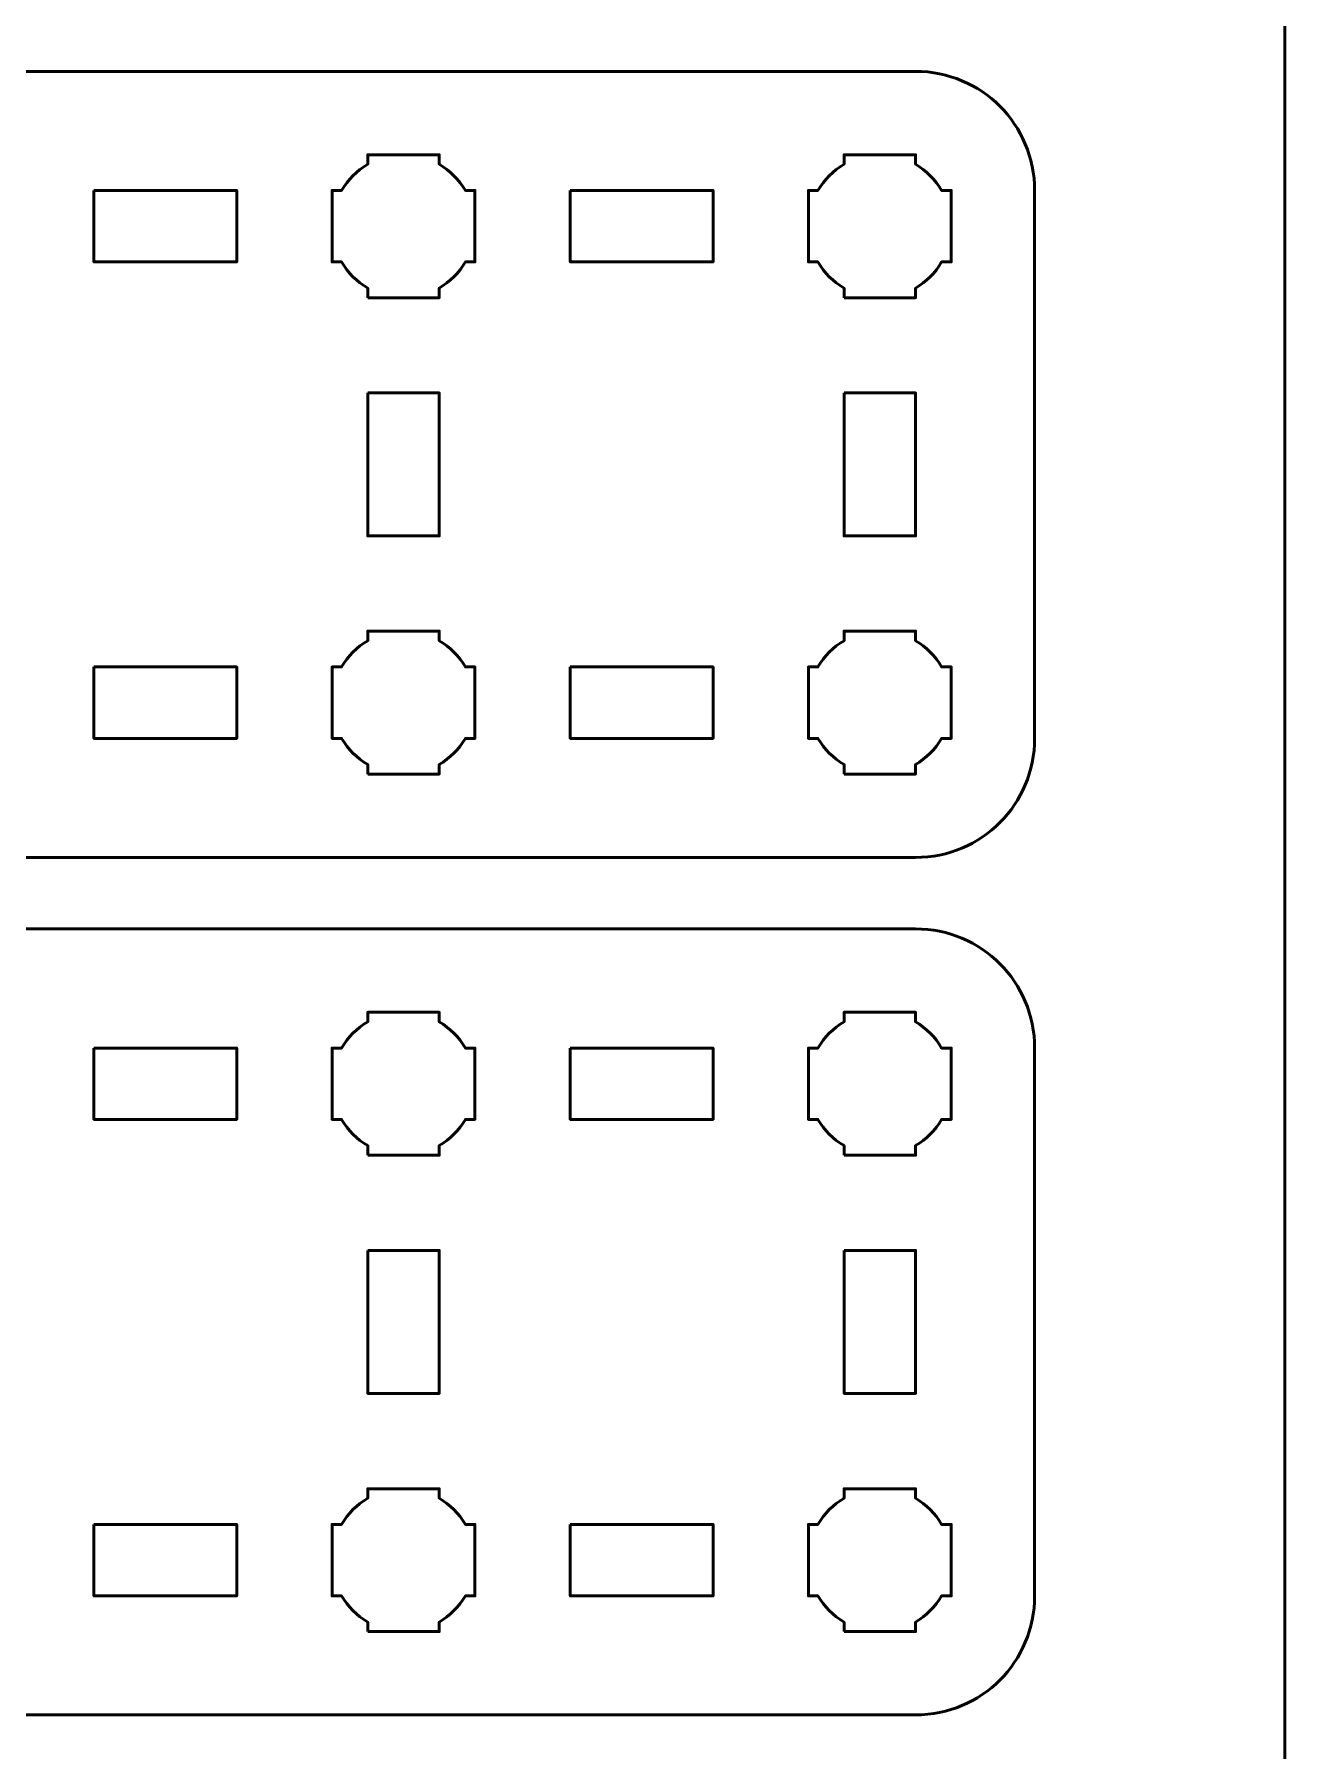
# Model space of a CAD drawing. Header units: centimetres. Extents: x -21 to 0, y -29.7 to 0.
# Drawn here: x -5.25 to 0, y -14.45 to -7.24 of the extents above; entities that cross this region are included whole.
import ezdxf

# ---------------------------------------------------------------- set-up
doc = ezdxf.new("R2010")
doc.units = ezdxf.units.CM
doc.header["$MEASUREMENT"] = 0
doc.layers.add('Layer 1', color=7, linetype='Continuous')

msp = doc.modelspace()

# ---------------------------------------------------------------- linework, layer by layer
at = {"layer": 'Layer 1', "color": 22, "lineweight": 53}
msp.add_open_spline([(-21.00003, -29.19996), (-21.00003, -29.19996), (-21.00003, -0.49992), (-21.00003, -0.49992), (-21.00003, -0.49992), (-21.00003, -0.22295), (-20.77694, 0.00004), (-20.49994, 0.00004), (-20.49994, 0.00004), (-20.49994, 0.00004), (-0.50008, 0.00004), (-0.50008, 0.00004), (-0.50008, 0.00004), (-0.22294, 0.00004), (0.00002, -0.22295), (0.00002, -0.49992), (0.00002, -0.49992), (0.00002, -0.49992), (0.00002, -29.19996), (0.00002, -29.19996), (0.00002, -29.19996), (0.00002, -29.47696), (-0.22294, -29.70005), (-0.50008, -29.70005), (-0.50008, -29.70005), (-0.50008, -29.70005), (-20.49994, -29.70005), (-20.49994, -29.70005), (-20.49994, -29.70005), (-20.77694, -29.70005), (-21.00003, -29.47696), (-21.00003, -29.19996)], degree=3, knots=[0, 0, 0, 0, 0.125, 0.125, 0.125, 0.125, 0.25, 0.25, 0.25, 0.25, 0.375, 0.375, 0.375, 0.375, 0.5, 0.5, 0.5, 0.5, 0.625, 0.625, 0.625, 0.625, 0.75, 0.75, 0.75, 0.75, 0.875, 0.875, 0.875, 0.875, 1, 1, 1, 1], dxfattribs=at)
at = {"layer": 'Layer 1', "color": 114, "lineweight": 53}
for points in [[(-9.84993, -7.39998), (-9.84993, -7.39998), (-1.55005, -7.39998), (-1.55005, -7.39998), (-1.55005, -7.39998), (-1.27305, -7.39998), (-1.04995, -7.62308), (-1.04995, -7.90008), (-1.04995, -7.90008), (-1.04995, -7.90008), (-1.04995, -10.2), (-1.04995, -10.2), (-1.04995, -10.2), (-1.04995, -10.47701), (-1.27305, -10.69996), (-1.55005, -10.69996), (-1.55005, -10.69996), (-1.55005, -10.69996), (-9.84993, -10.69996), (-9.84993, -10.69996), (-9.84993, -10.69996), (-10.12693, -10.69996), (-10.35003, -10.47701), (-10.35003, -10.2), (-10.35003, -10.2), (-10.35003, -10.2), (-10.35003, -7.90008), (-10.35003, -7.90008), (-10.35003, -7.90008), (-10.35003, -7.62308), (-10.12693, -7.39998), (-9.84993, -7.39998)], [(-9.84993, -10.99998), (-9.84993, -10.99998), (-1.55005, -10.99998), (-1.55005, -10.99998), (-1.55005, -10.99998), (-1.27305, -10.99998), (-1.04995, -11.22308), (-1.04995, -11.50008), (-1.04995, -11.50008), (-1.04995, -11.50008), (-1.04995, -13.8), (-1.04995, -13.8), (-1.04995, -13.8), (-1.04995, -14.07701), (-1.27305, -14.29996), (-1.55005, -14.29996), (-1.55005, -14.29996), (-1.55005, -14.29996), (-9.84993, -14.29996), (-9.84993, -14.29996), (-9.84993, -14.29996), (-10.12693, -14.29996), (-10.35003, -14.07701), (-10.35003, -13.8), (-10.35003, -13.8), (-10.35003, -13.8), (-10.35003, -11.50008), (-10.35003, -11.50008), (-10.35003, -11.50008), (-10.35003, -11.22308), (-10.12693, -10.99998), (-9.84993, -10.99998)]]:
    msp.add_open_spline(points, degree=3, knots=[0, 0, 0, 0, 0.125, 0.125, 0.125, 0.125, 0.25, 0.25, 0.25, 0.25, 0.375, 0.375, 0.375, 0.375, 0.5, 0.5, 0.5, 0.5, 0.625, 0.625, 0.625, 0.625, 0.75, 0.75, 0.75, 0.75, 0.875, 0.875, 0.875, 0.875, 1, 1, 1, 1], dxfattribs=at)
at = {"layer": 'Layer 1', "lineweight": 53}
for points, knots in [([(-3.84998, -8.35001), (-3.84998, -8.35001), (-3.84998, -8.3099), (-3.84998, -8.3099), (-3.84998, -8.3099), (-3.89559, -8.28358), (-3.93348, -8.24556), (-3.9598, -8.20008), (-3.9598, -8.20008), (-3.9598, -8.20008), (-4.00005, -8.20008), (-4.00005, -8.20008), (-4.00005, -8.20008), (-4.00005, -8.20008), (-4.00005, -8.05001), (-4.00005, -8.05001), (-4.00005, -8.05001), (-4.00005, -8.05001), (-4.00005, -7.90008), (-4.00005, -7.90008), (-4.00005, -7.90008), (-4.00005, -7.90008), (-3.9598, -7.90008), (-3.9598, -7.90008), (-3.9598, -7.90008), (-3.93348, -7.85447), (-3.89559, -7.81654), (-3.84998, -7.79022), (-3.84998, -7.79022), (-3.84998, -7.79022), (-3.84998, -7.75001), (-3.84998, -7.75001), (-3.84998, -7.75001), (-3.84998, -7.75001), (-3.70005, -7.75001), (-3.70005, -7.75001), (-3.70005, -7.75001), (-3.70005, -7.75001), (-3.54997, -7.75001), (-3.54997, -7.75001), (-3.54997, -7.75001), (-3.54997, -7.75001), (-3.54997, -7.79022), (-3.54997, -7.79022), (-3.54997, -7.79022), (-3.5045, -7.81654), (-3.46647, -7.85447), (-3.44015, -7.90008), (-3.44015, -7.90008), (-3.44015, -7.90008), (-3.40004, -7.90008), (-3.40004, -7.90008), (-3.40004, -7.90008), (-3.40004, -7.90008), (-3.40004, -8.05001), (-3.40004, -8.05001), (-3.40004, -8.05001), (-3.40004, -8.05001), (-3.40004, -8.20008), (-3.40004, -8.20008), (-3.40004, -8.20008), (-3.40004, -8.20008), (-3.44015, -8.20008), (-3.44015, -8.20008), (-3.44015, -8.20008), (-3.46647, -8.24556), (-3.5045, -8.28358), (-3.54997, -8.3099), (-3.54997, -8.3099), (-3.54997, -8.3099), (-3.54997, -8.35001), (-3.54997, -8.35001), (-3.54997, -8.35001), (-3.54997, -8.35001), (-3.70005, -8.35001), (-3.70005, -8.35001), (-3.70005, -8.35001), (-3.70005, -8.35001), (-3.84998, -8.35001), (-3.84998, -8.35001)], [0, 0, 0, 0, 0.05, 0.05, 0.05, 0.05, 0.1, 0.1, 0.1, 0.1, 0.15, 0.15, 0.15, 0.15, 0.2, 0.2, 0.2, 0.2, 0.25, 0.25, 0.25, 0.25, 0.3, 0.3, 0.3, 0.3, 0.35, 0.35, 0.35, 0.35, 0.4, 0.4, 0.4, 0.4, 0.45, 0.45, 0.45, 0.45, 0.5, 0.5, 0.5, 0.5, 0.55, 0.55, 0.55, 0.55, 0.6, 0.6, 0.6, 0.6, 0.65, 0.65, 0.65, 0.65, 0.7, 0.7, 0.7, 0.7, 0.75, 0.75, 0.75, 0.75, 0.8, 0.8, 0.8, 0.8, 0.85, 0.85, 0.85, 0.85, 0.9, 0.9, 0.9, 0.9, 0.95, 0.95, 0.95, 0.95, 1, 1, 1, 1]), ([(-1.85005, -8.35001), (-1.85005, -8.35001), (-1.85005, -8.3099), (-1.85005, -8.3099), (-1.85005, -8.3099), (-1.89553, -8.28358), (-1.93356, -8.24556), (-1.95987, -8.20008), (-1.95987, -8.20008), (-1.95987, -8.20008), (-1.99998, -8.20008), (-1.99998, -8.20008), (-1.99998, -8.20008), (-1.99998, -8.20008), (-1.99998, -8.05001), (-1.99998, -8.05001), (-1.99998, -8.05001), (-1.99998, -8.05001), (-1.99998, -7.90008), (-1.99998, -7.90008), (-1.99998, -7.90008), (-1.99998, -7.90008), (-1.95987, -7.90008), (-1.95987, -7.90008), (-1.95987, -7.90008), (-1.93356, -7.85447), (-1.89553, -7.81654), (-1.85005, -7.79022), (-1.85005, -7.79022), (-1.85005, -7.79022), (-1.85005, -7.75001), (-1.85005, -7.75001), (-1.85005, -7.75001), (-1.85005, -7.75001), (-1.69998, -7.75001), (-1.69998, -7.75001), (-1.69998, -7.75001), (-1.69998, -7.75001), (-1.55005, -7.75001), (-1.55005, -7.75001), (-1.55005, -7.75001), (-1.55005, -7.75001), (-1.55005, -7.79022), (-1.55005, -7.79022), (-1.55005, -7.79022), (-1.50444, -7.81654), (-1.46655, -7.85447), (-1.44023, -7.90008), (-1.44023, -7.90008), (-1.44023, -7.90008), (-1.39998, -7.90008), (-1.39998, -7.90008), (-1.39998, -7.90008), (-1.39998, -7.90008), (-1.39998, -8.05001), (-1.39998, -8.05001), (-1.39998, -8.05001), (-1.39998, -8.05001), (-1.39998, -8.20008), (-1.39998, -8.20008), (-1.39998, -8.20008), (-1.39998, -8.20008), (-1.44023, -8.20008), (-1.44023, -8.20008), (-1.44023, -8.20008), (-1.46655, -8.24556), (-1.50444, -8.28358), (-1.55005, -8.3099), (-1.55005, -8.3099), (-1.55005, -8.3099), (-1.55005, -8.35001), (-1.55005, -8.35001), (-1.55005, -8.35001), (-1.55005, -8.35001), (-1.69998, -8.35001), (-1.69998, -8.35001), (-1.69998, -8.35001), (-1.69998, -8.35001), (-1.85005, -8.35001), (-1.85005, -8.35001)], [0, 0, 0, 0, 0.05, 0.05, 0.05, 0.05, 0.1, 0.1, 0.1, 0.1, 0.15, 0.15, 0.15, 0.15, 0.2, 0.2, 0.2, 0.2, 0.25, 0.25, 0.25, 0.25, 0.3, 0.3, 0.3, 0.3, 0.35, 0.35, 0.35, 0.35, 0.4, 0.4, 0.4, 0.4, 0.45, 0.45, 0.45, 0.45, 0.5, 0.5, 0.5, 0.5, 0.55, 0.55, 0.55, 0.55, 0.6, 0.6, 0.6, 0.6, 0.65, 0.65, 0.65, 0.65, 0.7, 0.7, 0.7, 0.7, 0.75, 0.75, 0.75, 0.75, 0.8, 0.8, 0.8, 0.8, 0.85, 0.85, 0.85, 0.85, 0.9, 0.9, 0.9, 0.9, 0.95, 0.95, 0.95, 0.95, 1, 1, 1, 1]), ([(-4.99996, -7.90008), (-4.99996, -7.90008), (-4.39996, -7.90008), (-4.39996, -7.90008), (-4.39996, -7.90008), (-4.39996, -7.90008), (-4.39996, -8.20008), (-4.39996, -8.20008), (-4.39996, -8.20008), (-4.39996, -8.20008), (-4.99996, -8.20008), (-4.99996, -8.20008), (-4.99996, -8.20008), (-4.99996, -8.20008), (-4.99996, -7.90008), (-4.99996, -7.90008)], [0, 0, 0, 0, 0.25, 0.25, 0.25, 0.25, 0.5, 0.5, 0.5, 0.5, 0.75, 0.75, 0.75, 0.75, 1, 1, 1, 1]), ([(-2.99999, -7.90008), (-2.99999, -7.90008), (-2.39999, -7.90008), (-2.39999, -7.90008), (-2.39999, -7.90008), (-2.39999, -7.90008), (-2.39999, -8.20008), (-2.39999, -8.20008), (-2.39999, -8.20008), (-2.39999, -8.20008), (-2.99999, -8.20008), (-2.99999, -8.20008), (-2.99999, -8.20008), (-2.99999, -8.20008), (-2.99999, -7.90008), (-2.99999, -7.90008)], [0, 0, 0, 0, 0.25, 0.25, 0.25, 0.25, 0.5, 0.5, 0.5, 0.5, 0.75, 0.75, 0.75, 0.75, 1, 1, 1, 1]), ([(-3.84998, -8.75003), (-3.84998, -8.75003), (-3.54997, -8.75003), (-3.54997, -8.75003), (-3.54997, -8.75003), (-3.54997, -8.75003), (-3.54997, -9.35002), (-3.54997, -9.35002), (-3.54997, -9.35002), (-3.54997, -9.35002), (-3.84998, -9.35002), (-3.84998, -9.35002), (-3.84998, -9.35002), (-3.84998, -9.35002), (-3.84998, -8.75003), (-3.84998, -8.75003)], [0, 0, 0, 0, 0.25, 0.25, 0.25, 0.25, 0.5, 0.5, 0.5, 0.5, 0.75, 0.75, 0.75, 0.75, 1, 1, 1, 1]), ([(-1.85005, -8.75003), (-1.85005, -8.75003), (-1.55005, -8.75003), (-1.55005, -8.75003), (-1.55005, -8.75003), (-1.55005, -8.75003), (-1.55005, -9.35002), (-1.55005, -9.35002), (-1.55005, -9.35002), (-1.55005, -9.35002), (-1.85005, -9.35002), (-1.85005, -9.35002), (-1.85005, -9.35002), (-1.85005, -9.35002), (-1.85005, -8.75003), (-1.85005, -8.75003)], [0, 0, 0, 0, 0.25, 0.25, 0.25, 0.25, 0.5, 0.5, 0.5, 0.5, 0.75, 0.75, 0.75, 0.75, 1, 1, 1, 1]), ([(-3.84998, -10.35008), (-3.84998, -10.35008), (-3.84998, -10.30982), (-3.84998, -10.30982), (-3.84998, -10.30982), (-3.89559, -10.28351), (-3.93348, -10.24548), (-3.9598, -10.2), (-3.9598, -10.2), (-3.9598, -10.2), (-4.00005, -10.2), (-4.00005, -10.2), (-4.00005, -10.2), (-4.00005, -10.2), (-4.00005, -10.05007), (-4.00005, -10.05007), (-4.00005, -10.05007), (-4.00005, -10.05007), (-4.00005, -9.9), (-4.00005, -9.9), (-4.00005, -9.9), (-4.00005, -9.9), (-3.9598, -9.9), (-3.9598, -9.9), (-3.9598, -9.9), (-3.93348, -9.85453), (-3.89559, -9.8165), (-3.84998, -9.79018), (-3.84998, -9.79018), (-3.84998, -9.79018), (-3.84998, -9.75007), (-3.84998, -9.75007), (-3.84998, -9.75007), (-3.84998, -9.75007), (-3.70005, -9.75007), (-3.70005, -9.75007), (-3.70005, -9.75007), (-3.70005, -9.75007), (-3.54997, -9.75007), (-3.54997, -9.75007), (-3.54997, -9.75007), (-3.54997, -9.75007), (-3.54997, -9.79018), (-3.54997, -9.79018), (-3.54997, -9.79018), (-3.5045, -9.8165), (-3.46647, -9.85453), (-3.44015, -9.9), (-3.44015, -9.9), (-3.44015, -9.9), (-3.40004, -9.9), (-3.40004, -9.9), (-3.40004, -9.9), (-3.40004, -9.9), (-3.40004, -10.05007), (-3.40004, -10.05007), (-3.40004, -10.05007), (-3.40004, -10.05007), (-3.40004, -10.2), (-3.40004, -10.2), (-3.40004, -10.2), (-3.40004, -10.2), (-3.44015, -10.2), (-3.44015, -10.2), (-3.44015, -10.2), (-3.46647, -10.24548), (-3.5045, -10.28351), (-3.54997, -10.30982), (-3.54997, -10.30982), (-3.54997, -10.30982), (-3.54997, -10.35008), (-3.54997, -10.35008), (-3.54997, -10.35008), (-3.54997, -10.35008), (-3.70005, -10.35008), (-3.70005, -10.35008), (-3.70005, -10.35008), (-3.70005, -10.35008), (-3.84998, -10.35008), (-3.84998, -10.35008)], [0, 0, 0, 0, 0.05, 0.05, 0.05, 0.05, 0.1, 0.1, 0.1, 0.1, 0.15, 0.15, 0.15, 0.15, 0.2, 0.2, 0.2, 0.2, 0.25, 0.25, 0.25, 0.25, 0.3, 0.3, 0.3, 0.3, 0.35, 0.35, 0.35, 0.35, 0.4, 0.4, 0.4, 0.4, 0.45, 0.45, 0.45, 0.45, 0.5, 0.5, 0.5, 0.5, 0.55, 0.55, 0.55, 0.55, 0.6, 0.6, 0.6, 0.6, 0.65, 0.65, 0.65, 0.65, 0.7, 0.7, 0.7, 0.7, 0.75, 0.75, 0.75, 0.75, 0.8, 0.8, 0.8, 0.8, 0.85, 0.85, 0.85, 0.85, 0.9, 0.9, 0.9, 0.9, 0.95, 0.95, 0.95, 0.95, 1, 1, 1, 1]), ([(-1.85005, -10.35008), (-1.85005, -10.35008), (-1.85005, -10.30982), (-1.85005, -10.30982), (-1.85005, -10.30982), (-1.89553, -10.28351), (-1.93356, -10.24548), (-1.95987, -10.2), (-1.95987, -10.2), (-1.95987, -10.2), (-1.99998, -10.2), (-1.99998, -10.2), (-1.99998, -10.2), (-1.99998, -10.2), (-1.99998, -10.05007), (-1.99998, -10.05007), (-1.99998, -10.05007), (-1.99998, -10.05007), (-1.99998, -9.9), (-1.99998, -9.9), (-1.99998, -9.9), (-1.99998, -9.9), (-1.95987, -9.9), (-1.95987, -9.9), (-1.95987, -9.9), (-1.93356, -9.85453), (-1.89553, -9.8165), (-1.85005, -9.79018), (-1.85005, -9.79018), (-1.85005, -9.79018), (-1.85005, -9.75007), (-1.85005, -9.75007), (-1.85005, -9.75007), (-1.85005, -9.75007), (-1.69998, -9.75007), (-1.69998, -9.75007), (-1.69998, -9.75007), (-1.69998, -9.75007), (-1.55005, -9.75007), (-1.55005, -9.75007), (-1.55005, -9.75007), (-1.55005, -9.75007), (-1.55005, -9.79018), (-1.55005, -9.79018), (-1.55005, -9.79018), (-1.50444, -9.8165), (-1.46655, -9.85453), (-1.44023, -9.9), (-1.44023, -9.9), (-1.44023, -9.9), (-1.39998, -9.9), (-1.39998, -9.9), (-1.39998, -9.9), (-1.39998, -9.9), (-1.39998, -10.05007), (-1.39998, -10.05007), (-1.39998, -10.05007), (-1.39998, -10.05007), (-1.39998, -10.2), (-1.39998, -10.2), (-1.39998, -10.2), (-1.39998, -10.2), (-1.44023, -10.2), (-1.44023, -10.2), (-1.44023, -10.2), (-1.46655, -10.24548), (-1.50444, -10.28351), (-1.55005, -10.30982), (-1.55005, -10.30982), (-1.55005, -10.30982), (-1.55005, -10.35008), (-1.55005, -10.35008), (-1.55005, -10.35008), (-1.55005, -10.35008), (-1.69998, -10.35008), (-1.69998, -10.35008), (-1.69998, -10.35008), (-1.69998, -10.35008), (-1.85005, -10.35008), (-1.85005, -10.35008)], [0, 0, 0, 0, 0.05, 0.05, 0.05, 0.05, 0.1, 0.1, 0.1, 0.1, 0.15, 0.15, 0.15, 0.15, 0.2, 0.2, 0.2, 0.2, 0.25, 0.25, 0.25, 0.25, 0.3, 0.3, 0.3, 0.3, 0.35, 0.35, 0.35, 0.35, 0.4, 0.4, 0.4, 0.4, 0.45, 0.45, 0.45, 0.45, 0.5, 0.5, 0.5, 0.5, 0.55, 0.55, 0.55, 0.55, 0.6, 0.6, 0.6, 0.6, 0.65, 0.65, 0.65, 0.65, 0.7, 0.7, 0.7, 0.7, 0.75, 0.75, 0.75, 0.75, 0.8, 0.8, 0.8, 0.8, 0.85, 0.85, 0.85, 0.85, 0.9, 0.9, 0.9, 0.9, 0.95, 0.95, 0.95, 0.95, 1, 1, 1, 1]), ([(-4.99996, -9.9), (-4.99996, -9.9), (-4.39996, -9.9), (-4.39996, -9.9), (-4.39996, -9.9), (-4.39996, -9.9), (-4.39996, -10.2), (-4.39996, -10.2), (-4.39996, -10.2), (-4.39996, -10.2), (-4.99996, -10.2), (-4.99996, -10.2), (-4.99996, -10.2), (-4.99996, -10.2), (-4.99996, -9.9), (-4.99996, -9.9)], [0, 0, 0, 0, 0.25, 0.25, 0.25, 0.25, 0.5, 0.5, 0.5, 0.5, 0.75, 0.75, 0.75, 0.75, 1, 1, 1, 1]), ([(-2.99999, -9.9), (-2.99999, -9.9), (-2.39999, -9.9), (-2.39999, -9.9), (-2.39999, -9.9), (-2.39999, -9.9), (-2.39999, -10.2), (-2.39999, -10.2), (-2.39999, -10.2), (-2.39999, -10.2), (-2.99999, -10.2), (-2.99999, -10.2), (-2.99999, -10.2), (-2.99999, -10.2), (-2.99999, -9.9), (-2.99999, -9.9)], [0, 0, 0, 0, 0.25, 0.25, 0.25, 0.25, 0.5, 0.5, 0.5, 0.5, 0.75, 0.75, 0.75, 0.75, 1, 1, 1, 1]), ([(-3.84998, -11.95001), (-3.84998, -11.95001), (-3.84998, -11.9099), (-3.84998, -11.9099), (-3.84998, -11.9099), (-3.89559, -11.88358), (-3.93348, -11.84556), (-3.9598, -11.80008), (-3.9598, -11.80008), (-3.9598, -11.80008), (-4.00005, -11.80008), (-4.00005, -11.80008), (-4.00005, -11.80008), (-4.00005, -11.80008), (-4.00005, -11.65001), (-4.00005, -11.65001), (-4.00005, -11.65001), (-4.00005, -11.65001), (-4.00005, -11.50008), (-4.00005, -11.50008), (-4.00005, -11.50008), (-4.00005, -11.50008), (-3.9598, -11.50008), (-3.9598, -11.50008), (-3.9598, -11.50008), (-3.93348, -11.45447), (-3.89559, -11.41654), (-3.84998, -11.39022), (-3.84998, -11.39022), (-3.84998, -11.39022), (-3.84998, -11.35001), (-3.84998, -11.35001), (-3.84998, -11.35001), (-3.84998, -11.35001), (-3.70005, -11.35001), (-3.70005, -11.35001), (-3.70005, -11.35001), (-3.70005, -11.35001), (-3.54997, -11.35001), (-3.54997, -11.35001), (-3.54997, -11.35001), (-3.54997, -11.35001), (-3.54997, -11.39022), (-3.54997, -11.39022), (-3.54997, -11.39022), (-3.5045, -11.41654), (-3.46647, -11.45447), (-3.44015, -11.50008), (-3.44015, -11.50008), (-3.44015, -11.50008), (-3.40004, -11.50008), (-3.40004, -11.50008), (-3.40004, -11.50008), (-3.40004, -11.50008), (-3.40004, -11.65001), (-3.40004, -11.65001), (-3.40004, -11.65001), (-3.40004, -11.65001), (-3.40004, -11.80008), (-3.40004, -11.80008), (-3.40004, -11.80008), (-3.40004, -11.80008), (-3.44015, -11.80008), (-3.44015, -11.80008), (-3.44015, -11.80008), (-3.46647, -11.84556), (-3.5045, -11.88358), (-3.54997, -11.9099), (-3.54997, -11.9099), (-3.54997, -11.9099), (-3.54997, -11.95001), (-3.54997, -11.95001), (-3.54997, -11.95001), (-3.54997, -11.95001), (-3.70005, -11.95001), (-3.70005, -11.95001), (-3.70005, -11.95001), (-3.70005, -11.95001), (-3.84998, -11.95001), (-3.84998, -11.95001)], [0, 0, 0, 0, 0.05, 0.05, 0.05, 0.05, 0.1, 0.1, 0.1, 0.1, 0.15, 0.15, 0.15, 0.15, 0.2, 0.2, 0.2, 0.2, 0.25, 0.25, 0.25, 0.25, 0.3, 0.3, 0.3, 0.3, 0.35, 0.35, 0.35, 0.35, 0.4, 0.4, 0.4, 0.4, 0.45, 0.45, 0.45, 0.45, 0.5, 0.5, 0.5, 0.5, 0.55, 0.55, 0.55, 0.55, 0.6, 0.6, 0.6, 0.6, 0.65, 0.65, 0.65, 0.65, 0.7, 0.7, 0.7, 0.7, 0.75, 0.75, 0.75, 0.75, 0.8, 0.8, 0.8, 0.8, 0.85, 0.85, 0.85, 0.85, 0.9, 0.9, 0.9, 0.9, 0.95, 0.95, 0.95, 0.95, 1, 1, 1, 1]), ([(-1.85005, -11.95001), (-1.85005, -11.95001), (-1.85005, -11.9099), (-1.85005, -11.9099), (-1.85005, -11.9099), (-1.89553, -11.88358), (-1.93356, -11.84556), (-1.95987, -11.80008), (-1.95987, -11.80008), (-1.95987, -11.80008), (-1.99998, -11.80008), (-1.99998, -11.80008), (-1.99998, -11.80008), (-1.99998, -11.80008), (-1.99998, -11.65001), (-1.99998, -11.65001), (-1.99998, -11.65001), (-1.99998, -11.65001), (-1.99998, -11.50008), (-1.99998, -11.50008), (-1.99998, -11.50008), (-1.99998, -11.50008), (-1.95987, -11.50008), (-1.95987, -11.50008), (-1.95987, -11.50008), (-1.93356, -11.45447), (-1.89553, -11.41654), (-1.85005, -11.39022), (-1.85005, -11.39022), (-1.85005, -11.39022), (-1.85005, -11.35001), (-1.85005, -11.35001), (-1.85005, -11.35001), (-1.85005, -11.35001), (-1.69998, -11.35001), (-1.69998, -11.35001), (-1.69998, -11.35001), (-1.69998, -11.35001), (-1.55005, -11.35001), (-1.55005, -11.35001), (-1.55005, -11.35001), (-1.55005, -11.35001), (-1.55005, -11.39022), (-1.55005, -11.39022), (-1.55005, -11.39022), (-1.50444, -11.41654), (-1.46655, -11.45447), (-1.44023, -11.50008), (-1.44023, -11.50008), (-1.44023, -11.50008), (-1.39998, -11.50008), (-1.39998, -11.50008), (-1.39998, -11.50008), (-1.39998, -11.50008), (-1.39998, -11.65001), (-1.39998, -11.65001), (-1.39998, -11.65001), (-1.39998, -11.65001), (-1.39998, -11.80008), (-1.39998, -11.80008), (-1.39998, -11.80008), (-1.39998, -11.80008), (-1.44023, -11.80008), (-1.44023, -11.80008), (-1.44023, -11.80008), (-1.46655, -11.84556), (-1.50444, -11.88358), (-1.55005, -11.9099), (-1.55005, -11.9099), (-1.55005, -11.9099), (-1.55005, -11.95001), (-1.55005, -11.95001), (-1.55005, -11.95001), (-1.55005, -11.95001), (-1.69998, -11.95001), (-1.69998, -11.95001), (-1.69998, -11.95001), (-1.69998, -11.95001), (-1.85005, -11.95001), (-1.85005, -11.95001)], [0, 0, 0, 0, 0.05, 0.05, 0.05, 0.05, 0.1, 0.1, 0.1, 0.1, 0.15, 0.15, 0.15, 0.15, 0.2, 0.2, 0.2, 0.2, 0.25, 0.25, 0.25, 0.25, 0.3, 0.3, 0.3, 0.3, 0.35, 0.35, 0.35, 0.35, 0.4, 0.4, 0.4, 0.4, 0.45, 0.45, 0.45, 0.45, 0.5, 0.5, 0.5, 0.5, 0.55, 0.55, 0.55, 0.55, 0.6, 0.6, 0.6, 0.6, 0.65, 0.65, 0.65, 0.65, 0.7, 0.7, 0.7, 0.7, 0.75, 0.75, 0.75, 0.75, 0.8, 0.8, 0.8, 0.8, 0.85, 0.85, 0.85, 0.85, 0.9, 0.9, 0.9, 0.9, 0.95, 0.95, 0.95, 0.95, 1, 1, 1, 1]), ([(-4.99996, -11.50008), (-4.99996, -11.50008), (-4.39996, -11.50008), (-4.39996, -11.50008), (-4.39996, -11.50008), (-4.39996, -11.50008), (-4.39996, -11.80008), (-4.39996, -11.80008), (-4.39996, -11.80008), (-4.39996, -11.80008), (-4.99996, -11.80008), (-4.99996, -11.80008), (-4.99996, -11.80008), (-4.99996, -11.80008), (-4.99996, -11.50008), (-4.99996, -11.50008)], [0, 0, 0, 0, 0.25, 0.25, 0.25, 0.25, 0.5, 0.5, 0.5, 0.5, 0.75, 0.75, 0.75, 0.75, 1, 1, 1, 1]), ([(-2.99999, -11.50008), (-2.99999, -11.50008), (-2.39999, -11.50008), (-2.39999, -11.50008), (-2.39999, -11.50008), (-2.39999, -11.50008), (-2.39999, -11.80008), (-2.39999, -11.80008), (-2.39999, -11.80008), (-2.39999, -11.80008), (-2.99999, -11.80008), (-2.99999, -11.80008), (-2.99999, -11.80008), (-2.99999, -11.80008), (-2.99999, -11.50008), (-2.99999, -11.50008)], [0, 0, 0, 0, 0.25, 0.25, 0.25, 0.25, 0.5, 0.5, 0.5, 0.5, 0.75, 0.75, 0.75, 0.75, 1, 1, 1, 1]), ([(-3.84998, -12.35003), (-3.84998, -12.35003), (-3.54997, -12.35003), (-3.54997, -12.35003), (-3.54997, -12.35003), (-3.54997, -12.35003), (-3.54997, -12.95002), (-3.54997, -12.95002), (-3.54997, -12.95002), (-3.54997, -12.95002), (-3.84998, -12.95002), (-3.84998, -12.95002), (-3.84998, -12.95002), (-3.84998, -12.95002), (-3.84998, -12.35003), (-3.84998, -12.35003)], [0, 0, 0, 0, 0.25, 0.25, 0.25, 0.25, 0.5, 0.5, 0.5, 0.5, 0.75, 0.75, 0.75, 0.75, 1, 1, 1, 1]), ([(-1.85005, -12.35003), (-1.85005, -12.35003), (-1.55005, -12.35003), (-1.55005, -12.35003), (-1.55005, -12.35003), (-1.55005, -12.35003), (-1.55005, -12.95002), (-1.55005, -12.95002), (-1.55005, -12.95002), (-1.55005, -12.95002), (-1.85005, -12.95002), (-1.85005, -12.95002), (-1.85005, -12.95002), (-1.85005, -12.95002), (-1.85005, -12.35003), (-1.85005, -12.35003)], [0, 0, 0, 0, 0.25, 0.25, 0.25, 0.25, 0.5, 0.5, 0.5, 0.5, 0.75, 0.75, 0.75, 0.75, 1, 1, 1, 1]), ([(-3.84998, -13.95008), (-3.84998, -13.95008), (-3.84998, -13.90982), (-3.84998, -13.90982), (-3.84998, -13.90982), (-3.89559, -13.88351), (-3.93348, -13.84548), (-3.9598, -13.8), (-3.9598, -13.8), (-3.9598, -13.8), (-4.00005, -13.8), (-4.00005, -13.8), (-4.00005, -13.8), (-4.00005, -13.8), (-4.00005, -13.65007), (-4.00005, -13.65007), (-4.00005, -13.65007), (-4.00005, -13.65007), (-4.00005, -13.5), (-4.00005, -13.5), (-4.00005, -13.5), (-4.00005, -13.5), (-3.9598, -13.5), (-3.9598, -13.5), (-3.9598, -13.5), (-3.93348, -13.45453), (-3.89559, -13.4165), (-3.84998, -13.39018), (-3.84998, -13.39018), (-3.84998, -13.39018), (-3.84998, -13.35007), (-3.84998, -13.35007), (-3.84998, -13.35007), (-3.84998, -13.35007), (-3.70005, -13.35007), (-3.70005, -13.35007), (-3.70005, -13.35007), (-3.70005, -13.35007), (-3.54997, -13.35007), (-3.54997, -13.35007), (-3.54997, -13.35007), (-3.54997, -13.35007), (-3.54997, -13.39018), (-3.54997, -13.39018), (-3.54997, -13.39018), (-3.5045, -13.4165), (-3.46647, -13.45453), (-3.44015, -13.5), (-3.44015, -13.5), (-3.44015, -13.5), (-3.40004, -13.5), (-3.40004, -13.5), (-3.40004, -13.5), (-3.40004, -13.5), (-3.40004, -13.65007), (-3.40004, -13.65007), (-3.40004, -13.65007), (-3.40004, -13.65007), (-3.40004, -13.8), (-3.40004, -13.8), (-3.40004, -13.8), (-3.40004, -13.8), (-3.44015, -13.8), (-3.44015, -13.8), (-3.44015, -13.8), (-3.46647, -13.84548), (-3.5045, -13.88351), (-3.54997, -13.90982), (-3.54997, -13.90982), (-3.54997, -13.90982), (-3.54997, -13.95008), (-3.54997, -13.95008), (-3.54997, -13.95008), (-3.54997, -13.95008), (-3.70005, -13.95008), (-3.70005, -13.95008), (-3.70005, -13.95008), (-3.70005, -13.95008), (-3.84998, -13.95008), (-3.84998, -13.95008)], [0, 0, 0, 0, 0.05, 0.05, 0.05, 0.05, 0.1, 0.1, 0.1, 0.1, 0.15, 0.15, 0.15, 0.15, 0.2, 0.2, 0.2, 0.2, 0.25, 0.25, 0.25, 0.25, 0.3, 0.3, 0.3, 0.3, 0.35, 0.35, 0.35, 0.35, 0.4, 0.4, 0.4, 0.4, 0.45, 0.45, 0.45, 0.45, 0.5, 0.5, 0.5, 0.5, 0.55, 0.55, 0.55, 0.55, 0.6, 0.6, 0.6, 0.6, 0.65, 0.65, 0.65, 0.65, 0.7, 0.7, 0.7, 0.7, 0.75, 0.75, 0.75, 0.75, 0.8, 0.8, 0.8, 0.8, 0.85, 0.85, 0.85, 0.85, 0.9, 0.9, 0.9, 0.9, 0.95, 0.95, 0.95, 0.95, 1, 1, 1, 1]), ([(-1.85005, -13.95008), (-1.85005, -13.95008), (-1.85005, -13.90982), (-1.85005, -13.90982), (-1.85005, -13.90982), (-1.89553, -13.88351), (-1.93356, -13.84548), (-1.95987, -13.8), (-1.95987, -13.8), (-1.95987, -13.8), (-1.99998, -13.8), (-1.99998, -13.8), (-1.99998, -13.8), (-1.99998, -13.8), (-1.99998, -13.65007), (-1.99998, -13.65007), (-1.99998, -13.65007), (-1.99998, -13.65007), (-1.99998, -13.5), (-1.99998, -13.5), (-1.99998, -13.5), (-1.99998, -13.5), (-1.95987, -13.5), (-1.95987, -13.5), (-1.95987, -13.5), (-1.93356, -13.45453), (-1.89553, -13.4165), (-1.85005, -13.39018), (-1.85005, -13.39018), (-1.85005, -13.39018), (-1.85005, -13.35007), (-1.85005, -13.35007), (-1.85005, -13.35007), (-1.85005, -13.35007), (-1.69998, -13.35007), (-1.69998, -13.35007), (-1.69998, -13.35007), (-1.69998, -13.35007), (-1.55005, -13.35007), (-1.55005, -13.35007), (-1.55005, -13.35007), (-1.55005, -13.35007), (-1.55005, -13.39018), (-1.55005, -13.39018), (-1.55005, -13.39018), (-1.50444, -13.4165), (-1.46655, -13.45453), (-1.44023, -13.5), (-1.44023, -13.5), (-1.44023, -13.5), (-1.39998, -13.5), (-1.39998, -13.5), (-1.39998, -13.5), (-1.39998, -13.5), (-1.39998, -13.65007), (-1.39998, -13.65007), (-1.39998, -13.65007), (-1.39998, -13.65007), (-1.39998, -13.8), (-1.39998, -13.8), (-1.39998, -13.8), (-1.39998, -13.8), (-1.44023, -13.8), (-1.44023, -13.8), (-1.44023, -13.8), (-1.46655, -13.84548), (-1.50444, -13.88351), (-1.55005, -13.90982), (-1.55005, -13.90982), (-1.55005, -13.90982), (-1.55005, -13.95008), (-1.55005, -13.95008), (-1.55005, -13.95008), (-1.55005, -13.95008), (-1.69998, -13.95008), (-1.69998, -13.95008), (-1.69998, -13.95008), (-1.69998, -13.95008), (-1.85005, -13.95008), (-1.85005, -13.95008)], [0, 0, 0, 0, 0.05, 0.05, 0.05, 0.05, 0.1, 0.1, 0.1, 0.1, 0.15, 0.15, 0.15, 0.15, 0.2, 0.2, 0.2, 0.2, 0.25, 0.25, 0.25, 0.25, 0.3, 0.3, 0.3, 0.3, 0.35, 0.35, 0.35, 0.35, 0.4, 0.4, 0.4, 0.4, 0.45, 0.45, 0.45, 0.45, 0.5, 0.5, 0.5, 0.5, 0.55, 0.55, 0.55, 0.55, 0.6, 0.6, 0.6, 0.6, 0.65, 0.65, 0.65, 0.65, 0.7, 0.7, 0.7, 0.7, 0.75, 0.75, 0.75, 0.75, 0.8, 0.8, 0.8, 0.8, 0.85, 0.85, 0.85, 0.85, 0.9, 0.9, 0.9, 0.9, 0.95, 0.95, 0.95, 0.95, 1, 1, 1, 1]), ([(-4.99996, -13.5), (-4.99996, -13.5), (-4.39996, -13.5), (-4.39996, -13.5), (-4.39996, -13.5), (-4.39996, -13.5), (-4.39996, -13.8), (-4.39996, -13.8), (-4.39996, -13.8), (-4.39996, -13.8), (-4.99996, -13.8), (-4.99996, -13.8), (-4.99996, -13.8), (-4.99996, -13.8), (-4.99996, -13.5), (-4.99996, -13.5)], [0, 0, 0, 0, 0.25, 0.25, 0.25, 0.25, 0.5, 0.5, 0.5, 0.5, 0.75, 0.75, 0.75, 0.75, 1, 1, 1, 1]), ([(-2.99999, -13.5), (-2.99999, -13.5), (-2.39999, -13.5), (-2.39999, -13.5), (-2.39999, -13.5), (-2.39999, -13.5), (-2.39999, -13.8), (-2.39999, -13.8), (-2.39999, -13.8), (-2.39999, -13.8), (-2.99999, -13.8), (-2.99999, -13.8), (-2.99999, -13.8), (-2.99999, -13.8), (-2.99999, -13.5), (-2.99999, -13.5)], [0, 0, 0, 0, 0.25, 0.25, 0.25, 0.25, 0.5, 0.5, 0.5, 0.5, 0.75, 0.75, 0.75, 0.75, 1, 1, 1, 1])]:
    msp.add_open_spline(points, degree=3, knots=knots, dxfattribs=at)

doc.saveas('drawing.dxf')
